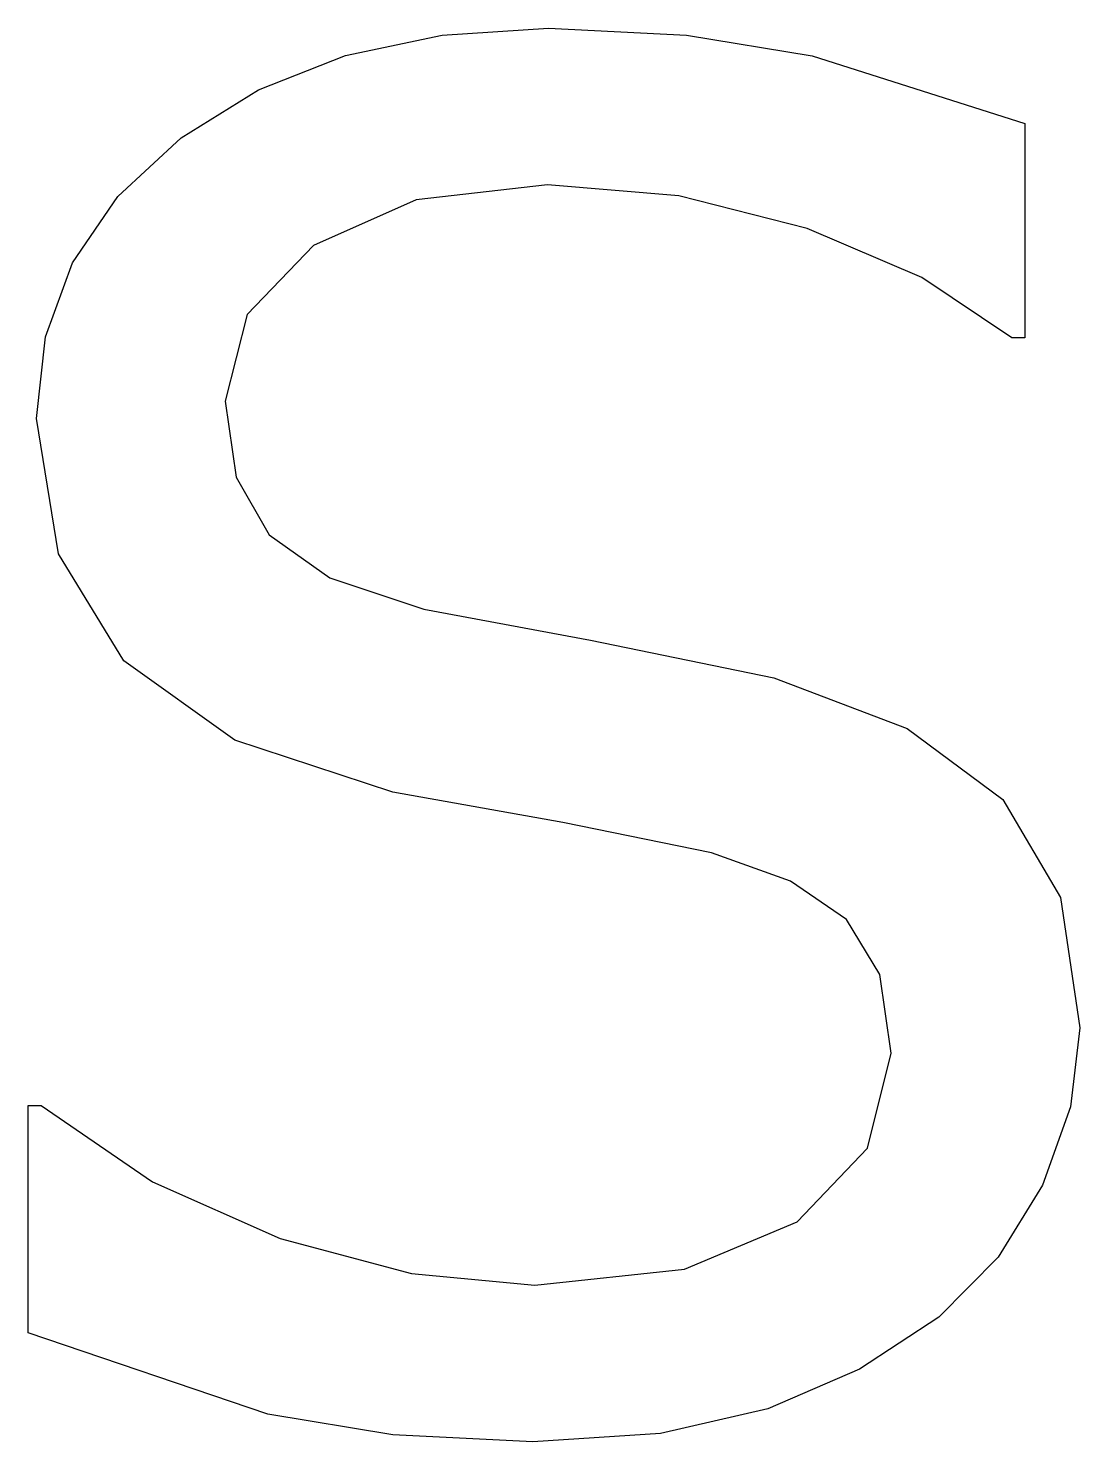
# Model space of a CAD drawing. Header units: metres. Extents: x -71 to 71, y 0 to 190.
import ezdxf

# ---------------------------------------------------------------- set-up
doc = ezdxf.new("R2010")
doc.units = ezdxf.units.M

msp = doc.modelspace()

# ---------------------------------------------------------------- linework, layer by layer
at = {"layer": 'COMPONENT0'}
for p, q in [((-15.07, 189.42), (-0.74, 190.35)), ((-0.74, 190.35), (17.83, 189.42)), ((-28.1, 186.66), (-15.07, 189.42)), ((17.83, 189.42), (34.79, 186.64)), ((-39.81, 182.05), (-28.1, 186.66)), ((34.79, 186.64), (63.41, 177.52)), ((-50.21, 175.6), (-39.81, 182.05)), ((63.41, 177.52), (63.41, 148.65)), ((-58.74, 167.71), (-50.21, 175.6)), ((-64.83, 158.78), (-58.74, 167.71)), ((-0.86, 169.25), (-18.55, 167.22)), ((16.82, 167.79), (-0.86, 169.25)), ((34.11, 163.39), (16.82, 167.79)), ((-18.55, 167.22), (-32.38, 161.11)), ((49.54, 156.78), (34.11, 163.39)), ((-32.38, 161.11), (-41.31, 151.8)), ((-68.48, 148.81), (-64.83, 158.78)), ((61.68, 148.65), (49.54, 156.78)), ((-41.31, 151.8), (-44.29, 140.14)), ((-69.7, 137.79), (-68.48, 148.81)), ((63.41, 148.65), (61.68, 148.65)), ((-44.29, 140.14), (-42.81, 129.9)), ((-66.75, 119.58), (-69.7, 137.79)), ((-42.81, 129.9), (-38.37, 122.13)), ((-38.37, 122.13), (-30.19, 116.36)), ((-57.92, 105.17), (-66.75, 119.58)), ((-30.19, 116.36), (-17.52, 112.14)), ((-17.52, 112.14), (4.93, 107.94)), ((4.93, 107.94), (29.61, 102.88)), ((-42.98, 94.48), (-57.92, 105.17)), ((29.61, 102.88), (47.56, 96.07)), ((47.56, 96.07), (60.45, 86.48)), ((-21.71, 87.46), (-42.98, 94.48)), ((1.17, 83.39), (-21.71, 87.46)), ((60.45, 86.48), (68.22, 73.31)), ((21.22, 79.32), (1.17, 83.39)), ((31.87, 75.47), (21.22, 79.32)), ((39.41, 70.32), (31.87, 75.47)), ((68.22, 73.31), (70.81, 55.76)), ((43.9, 62.91), (39.41, 70.32)), ((45.4, 52.31), (43.9, 62.91)), ((70.81, 55.76), (69.56, 45.09)), ((42.24, 39.54), (45.4, 52.31)), ((-70.81, 14.68), (-70.81, 45.27)), ((-70.81, 45.27), (-69.08, 45.27)), ((-69.08, 45.27), (-54.06, 35)), ((69.56, 45.09), (65.81, 34.54)), ((32.75, 29.61), (42.24, 39.54)), ((-54.06, 35), (-36.88, 27.39)), ((65.81, 34.54), (59.81, 24.86)), ((17.59, 23.22), (32.75, 29.61)), ((-36.88, 27.39), (-19.18, 22.67)), ((59.81, 24.86), (51.81, 16.78)), ((-2.59, 21.09), (17.59, 23.22)), ((-19.18, 22.67), (-2.59, 21.09)), ((51.81, 16.78), (41.13, 9.75)), ((-38.55, 3.7), (-70.81, 14.68)), ((41.13, 9.75), (28.8, 4.44)), ((28.8, 4.44), (14.33, 1.11)), ((-21.7, 0.93), (-38.55, 3.7)), ((-2.84, 0), (-21.7, 0.93)), ((14.33, 1.11), (-2.84, 0))]:
    msp.add_line(p, q, dxfattribs=at)

doc.saveas('drawing.dxf')
